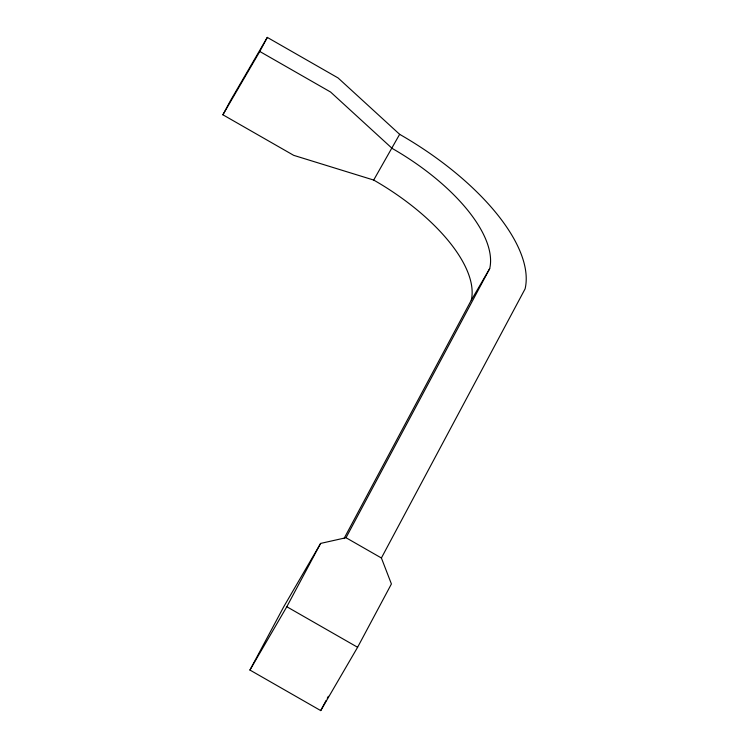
<?xml version="1.0" encoding="UTF-8"?>
<svg xmlns="http://www.w3.org/2000/svg" width="748" height="748" viewBox="0 0 748 748"><rect width="100%" height="100%" fill="white"/><g stroke="black" fill="none" stroke-linecap="round" stroke-linejoin="round"><path stroke-width="1.12" d="M344.024 538.56L471.259 300.266A143.756 63.215 30.2 0 0 373.691 180.053L293.693 155.341L222.904 114.79L230.421 100.718L267.298 37.4L338.077 77.951L399.638 134.322A184.831 81.27 30.2 0 1 525.087 288.878L381.396 557.989L391.41 583.964L357.6 647.282L320.724 710.6L249.935 670.049L283.754 606.731L320.621 543.413L346.006 537.719L381.396 557.989M222.904 114.79L259.78 51.472L267.298 37.4M399.638 134.322L373.691 180.053M249.935 670.049L286.811 606.731L320.621 543.413M346.006 537.719L489.697 268.607A143.756 63.215 30.2 0 0 392.13 148.394L330.569 92.023L259.78 51.472M320.724 710.6L326.175 700.39M327.269 698.342L328.353 696.304M471.259 300.266L489.697 268.607M286.811 606.731L357.6 647.282"/></g></svg>
